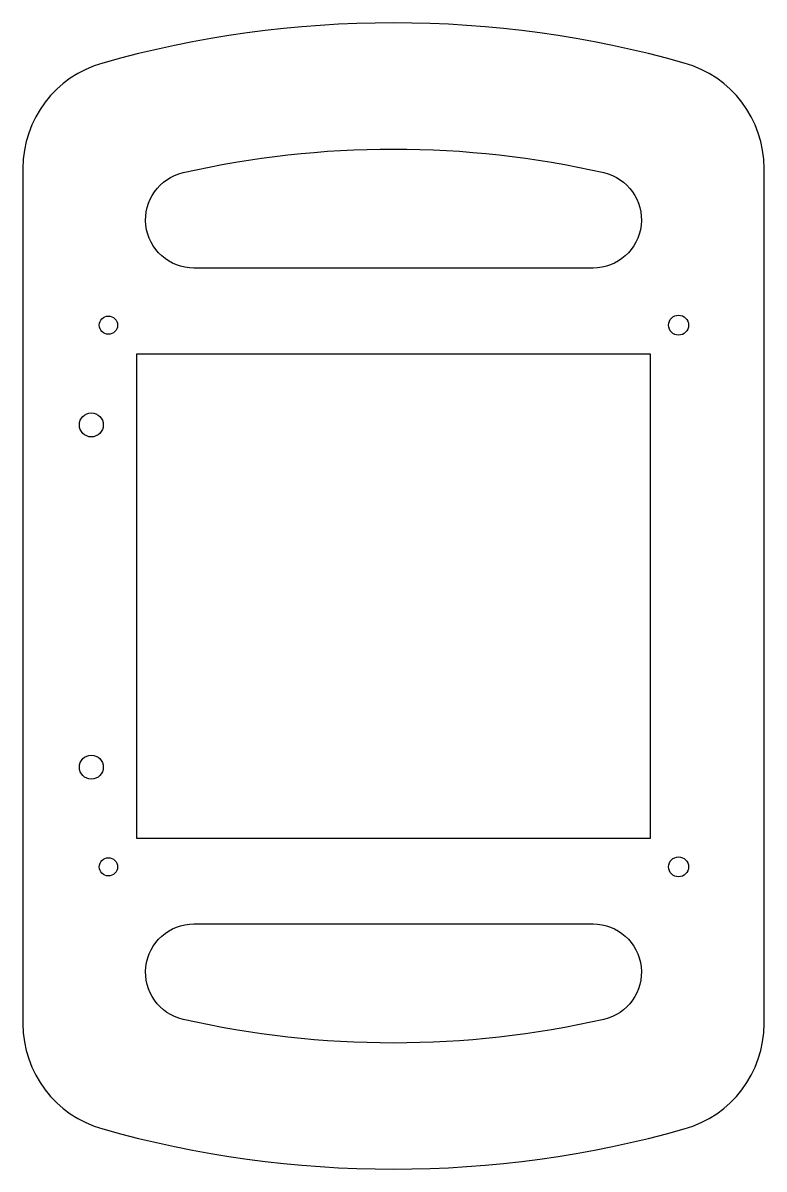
# Model space of a CAD drawing. Header units: millimetres. Extents: x -65 to 65, y -188 to 13.
import ezdxf

# ---------------------------------------------------------------- set-up
doc = ezdxf.new("R2010")
doc.units = ezdxf.units.MM

msp = doc.modelspace()

# ---------------------------------------------------------------- linework, layer by layer
for points in [[(-65, -12.92), (-65, -162.92, 0.336008), (-51.01, -181.38, 0.137951), (51.01, -181.38, 0.336008), (65, -162.92), (65, -12.92, 0.336008), (51.01, 5.55, 0.137951), (-51.01, 5.55, 0.336008)], [(35, -30.42), (-35, -30.42, -0.894005), (-36.88, -13.67, -0.112278), (36.88, -13.67, -0.894005)], [(-35, -145.42), (35, -145.42, -0.894005), (36.88, -162.17, -0.112278), (-36.88, -162.17, -0.894005)]]:
    msp.add_lwpolyline(points, format="xyb", close=True)
msp.add_lwpolyline([(-45, -130.42), (-45, -45.42), (45, -45.42), (45, -130.42)], close=True)
for centre, radius in [((-50, -40.42), 1.6), ((50, -40.42), 1.75), ((-53, -57.92), 2.1), ((-53, -117.92), 2.1), ((-50, -135.42), 1.6), ((50, -135.42), 1.75)]:
    msp.add_circle(centre, radius)

doc.saveas('drawing.dxf')
